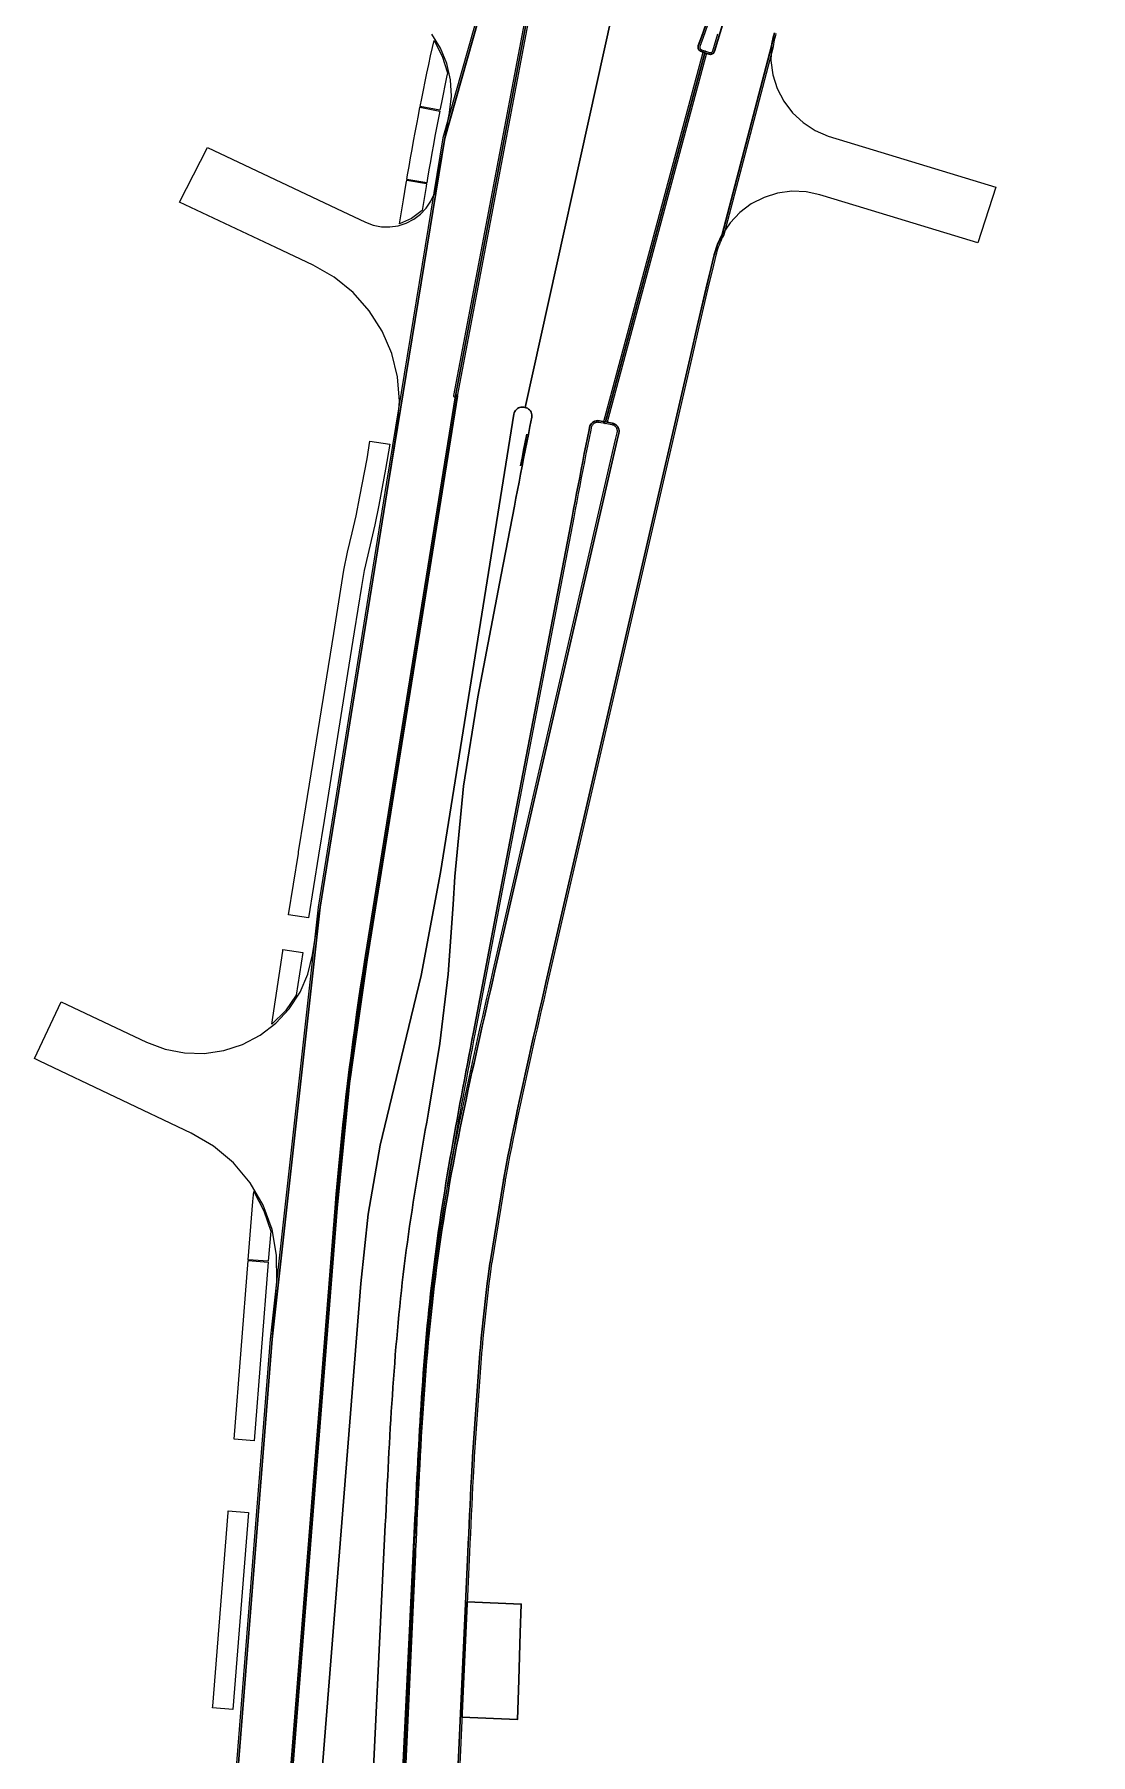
# Model space of a CAD drawing. Header units: metres. Extents: x 105145 to 106173, y 111785 to 118130.
# Drawn here: x 105808.9 to 105935, y 114345.5 to 114551 of the extents above; entities that cross this region are included whole.
import ezdxf

# ---------------------------------------------------------------- set-up
doc = ezdxf.new("R2010")
doc.units = ezdxf.units.M
for name, color, linetype, lineweight in [('10-PAV-BOCACALLE', 9, 'CONTINUOUS', 13), ('10-PAV-CALZADA-BRT', 12, 'CONTINUOUS', 30), ('10-PAV-CALZADA-MIXTA', 8, 'CONTINUOUS', 30), ('10-PAV-CICLORUTA', 76, 'CONTINUOUS', 18), ('10-PAV-PARADERO', 30, 'CONTINUOUS', 30), ('10-PAV-SARDINEL', 252, 'CONTINUOUS', 13)]:
    doc.layers.add(name, color=color, linetype=linetype, lineweight=lineweight)

msp = doc.modelspace()

# ---------------------------------------------------------------- linework, layer by layer
at = {"layer": '10-PAV-BOCACALLE'}
msp.add_lwpolyline([(105870.668, 114583.7658), (105857.8906, 114538.636), (105858.0775, 114539.6381), (105858.2675, 114540.6405), (105858.458, 114541.6267), (105858.4659, 114541.6677), (105858.676, 114543.6314), (105858.5613, 114545.6031), (105858.1246, 114547.5292), (105857.378, 114549.3575), (105856.3416, 114551.0387)], dxfattribs=at)
for points in [[(105923.6766, 114532.7759), (105921.5306, 114526.1115), (105906.9901, 114530.5383), (105902.6745, 114531.8521), (105901.0097, 114532.2074), (105899.3088, 114532.2753), (105897.621, 114532.0536), (105895.9953, 114531.5489), (105894.4788, 114530.7758), (105893.1153, 114529.7567), (105891.9444, 114528.521), (105891.0001, 114527.1047), (105896.8962, 114549.5992), (105896.83, 114547.8837), (105897.0583, 114546.1822), (105897.5742, 114544.5447), (105898.3626, 114543.0197), (105899.4002, 114541.652), (105900.6565, 114540.4819), (105902.0944, 114539.5439), (105903.6715, 114538.8657), (105909.0287, 114537.2348), (105923.6766, 114532.7759)], [(105826.2331, 114530.9905), (105829.5445, 114537.4999), (105844.9707, 114530.2019), (105848.4097, 114528.5749), (105849.3505, 114528.2228), (105850.3369, 114528.0327), (105851.3412, 114528.0097), (105852.3352, 114528.1546), (105853.2911, 114528.4634), (105854.1822, 114528.9272), (105854.9833, 114529.5333), (105855.6721, 114530.2645), (105856.2293, 114531.1004), (105856.6392, 114532.0175), (105856.8903, 114532.9901), (105857.8907, 114538.6363), (105851.1609, 114497.4894), (105852.2571, 114504.3237), (105852.4842, 114507.2095), (105852.2459, 114510.0945), (105851.5481, 114512.9039), (105850.409, 114515.5651), (105848.858, 114518.0094), (105846.9353, 114520.1734), (105844.6906, 114522.0012), (105842.1819, 114523.4455), (105837.6965, 114525.5675), (105826.2331, 114530.9905)], [(105808.8934, 114428.6719), (105812.0776, 114435.4631), (105812.7607, 114435.1383), (105822.2785, 114430.6181), (105824.4878, 114429.789), (105826.8051, 114429.3427), (105829.1643, 114429.292), (105831.4986, 114429.6382), (105833.7415, 114430.3716), (105835.8294, 114431.4713), (105837.703, 114432.9061), (105839.3089, 114434.6351), (105840.6017, 114436.6093), (105841.5444, 114438.7726), (105842.1105, 114441.0635), (105843.0214, 114446.7429), (105837.2827, 114395.1502), (105837.8347, 114402.0963), (105837.8133, 114405.1954), (105837.2607, 114408.2448), (105836.1931, 114411.1543), (105834.6424, 114413.8375), (105832.6543, 114416.2149), (105830.2879, 114418.2161), (105827.6133, 114419.7817), (105809.5592, 114428.356), (105808.8934, 114428.6719)]]:
    msp.add_lwpolyline(points, close=True, dxfattribs=at)
at = {"layer": '10-PAV-CALZADA-BRT'}
for points in [[(105934.9833, 114683.2341), (105888.5253, 114550.6999), (105888.1525, 114549.6367), (105888.1324, 114549.5608), (105888.1245, 114549.4828), (105888.1289, 114549.4044), (105888.1454, 114549.3277), (105888.1738, 114549.2546), (105888.2133, 114549.1868), (105888.2629, 114549.126), (105888.3214, 114549.0737), (105888.3873, 114549.0312), (105888.4591, 114548.9995), (105888.9379, 114548.8318), (105877.0834, 114504.7237), (105876.3247, 114504.8603), (105876.1535, 114504.8761), (105875.982, 114504.8623), (105875.8155, 114504.8194), (105875.6588, 114504.7486), (105875.5166, 114504.6519), (105875.393, 114504.5324), (105875.2917, 114504.3934), (105875.2157, 114504.2391), (105875.1673, 114504.0741), (105875.1053, 114503.7665), (105874.9165, 114502.8231), (105874.7289, 114501.8789), (105874.5427, 114500.9339), (105874.3575, 114499.9881), (105874.1735, 114499.0433), (105873.9899, 114498.0959), (105873.8071, 114497.1477), (105873.6247, 114496.1989), (105873.4425, 114495.2497), (105873.2607, 114494.2997), (105873.0787, 114493.3493), (105864.7132, 114449.6225), (105861.3089, 114431.8285), (105861.1271, 114430.8785), (105860.9457, 114429.9289), (105860.7645, 114428.9799), (105860.5839, 114428.0311), (105860.4041, 114427.0829), (105860.2249, 114426.1351), (105860.0463, 114425.1857), (105859.8691, 114424.2383), (105859.6931, 114423.2911), (105859.5185, 114422.3443), (105859.3453, 114421.3977), (105859.1737, 114420.4513), (105859.0039, 114419.5049), (105858.8359, 114418.5589), (105858.6701, 114417.6131), (105858.5063, 114416.6675), (105858.3451, 114415.7217), (105858.1861, 114414.7763), (105858.0297, 114413.8309), (105857.8761, 114412.8857), (105857.7253, 114411.9403), (105857.5775, 114410.9951), (105857.4327, 114410.0499), (105857.2913, 114409.1047), (105857.1533, 114408.1595), (105857.0189, 114407.2145), (105856.8881, 114406.2693), (105856.7611, 114405.3243), (105856.6379, 114404.3791), (105856.5191, 114403.4339), (105856.4043, 114402.4887), (105856.2939, 114401.5431), (105856.1875, 114400.5963), (105856.0851, 114399.6487), (105855.9865, 114398.7003), (105855.8917, 114397.7509), (105855.8005, 114396.8005), (105855.7125, 114395.8495), (105855.6281, 114394.8975), (105855.5467, 114393.9449), (105855.4683, 114392.9913), (105855.3929, 114392.0371), (105855.3201, 114391.0821), (105855.2501, 114390.1263), (105855.1827, 114389.1701), (105855.1173, 114388.2131), (105855.0543, 114387.2553), (105854.9935, 114386.2969), (105854.9345, 114385.3379), (105854.8773, 114384.3783), (105854.8217, 114383.4181), (105854.7677, 114382.4573), (105854.7151, 114381.4959), (105854.6637, 114380.5339), (105854.6133, 114379.5713), (105854.5641, 114378.6097), (105854.5157, 114377.6457), (105854.4679, 114376.6811), (105854.4205, 114375.7161), (105854.3737, 114374.7505), (105854.3271, 114373.7845), (105854.2805, 114372.8179), (105852.4043, 114333.8111)], [(105839.2615, 114337.9989), (105845.0483, 114410.8199), (105846.5286, 114425.6879), (105848.6005, 114440.4851), (105859.3951, 114507.7833), (105859.3967, 114507.805), (105859.3944, 114507.8267), (105859.3885, 114507.8476), (105859.3789, 114507.8672), (105859.3662, 114507.8849), (105859.3505, 114507.9001), (105859.3325, 114507.9123), (105859.3126, 114507.9212), (105859.2915, 114507.9265), (105859.2721, 114507.9282), (105859.2527, 114507.9268), (105859.2337, 114507.9225), (105859.2156, 114507.9152), (105859.1989, 114507.9053), (105859.1839, 114507.8929), (105859.171, 114507.8783), (105859.1605, 114507.8619), (105859.1527, 114507.8441), (105868.5159, 114557.1944)], [(105877.882, 114553.4374), (105867.4649, 114506.4551), (105867.3083, 114506.4833), (105867.1502, 114506.499), (105866.9917, 114506.4894), (105866.8367, 114506.4548), (105866.6891, 114506.3962), (105866.5526, 114506.3149), (105866.4308, 114506.213), (105866.3266, 114506.0931), (105866.2427, 114505.9583), (105866.1812, 114505.8118), (105866.1437, 114505.6575), (105857.3611, 114450.9039), (105855.0531, 114438.5942), (105852.1011, 114426.4229), (105850.1746, 114418.3144), (105848.7538, 114410.1023), (105847.8441, 114401.8179), (105842.7505, 114337.7215)], [(105848.9083, 114333.9793), (105850.7845, 114372.9861), (105850.8311, 114373.9527), (105850.8777, 114374.9193), (105850.9247, 114375.8859), (105850.9721, 114376.8525), (105851.0199, 114377.8191), (105851.0685, 114378.7855), (105851.1181, 114379.7521), (105851.1685, 114380.7185), (105851.2203, 114381.6849), (105851.2731, 114382.6511), (105851.3273, 114383.6173), (105851.3833, 114384.5835), (105851.4409, 114385.5495), (105851.5003, 114386.5153), (105851.5617, 114387.4811), (105851.6251, 114388.4469), (105851.6909, 114389.4123), (105851.7593, 114390.3777), (105851.8299, 114391.3429), (105851.9033, 114392.3077), (105851.9797, 114393.2725), (105852.0589, 114394.2369), (105852.1413, 114395.2013), (105852.2267, 114396.1653), (105852.3159, 114397.1289), (105852.4083, 114398.0921), (105852.5045, 114399.0551), (105852.6045, 114400.0177), (105852.7085, 114400.9797), (105852.8165, 114401.9415), (105852.9289, 114402.9027), (105853.0455, 114403.8633), (105853.1663, 114404.8235), (105853.2913, 114405.7831), (105853.4201, 114406.7423), (105853.5527, 114407.7009), (105853.6891, 114408.6589), (105853.8289, 114409.6165), (105853.9721, 114410.5737), (105854.1185, 114411.5303), (105854.2681, 114412.4863), (105854.4205, 114413.4421), (105854.5757, 114414.3973), (105854.7337, 114415.3521), (105854.8941, 114416.3063), (105855.0569, 114417.2603), (105855.2221, 114418.2139), (105855.3893, 114419.1671), (105855.5583, 114420.1199), (105855.7293, 114421.0725), (105855.9019, 114422.0247), (105855.9443, 114422.2561), (105857.3035, 114430.4841), (105858.2835, 114438.7659), (105858.8823, 114447.0839), (105859.077, 114450.4212), (105860.1371, 114461.2057), (105861.8495, 114471.9061), (105864.6343, 114486.4621), (105866.2035, 114494.6647), (105866.3853, 114495.6153), (105866.5675, 114496.5663), (105866.7499, 114497.5177), (105866.9331, 114498.4695), (105867.1167, 114499.4219), (105867.3013, 114500.3747), (105867.4873, 114501.3295), (105867.6739, 114502.2833), (105867.8621, 114503.2373), (105868.0515, 114504.1915), (105868.2683, 114505.2747), (105868.287, 114505.4324), (105868.2805, 114505.5912), (105868.2489, 114505.7468), (105868.1931, 114505.8956), (105868.1144, 114506.0336), (105868.0149, 114506.1574), (105867.897, 114506.2639), (105867.7638, 114506.3503), (105867.6185, 114506.4146), (105867.4649, 114506.4551), (105877.882, 114553.4373)]]:
    msp.add_lwpolyline(points, dxfattribs=at)
at = {"layer": '10-PAV-CALZADA-MIXTA'}
for points in [[(105832.8197, 114338.9897), (105837.2827, 114395.1502), (105843.0214, 114446.7429), (105851.1609, 114497.4894), (105857.8907, 114538.6363), (105870.668, 114583.7658)], [(105852.7175, 114333.3033), (105854.3719, 114369.3989), (105854.3973, 114369.9529), (105854.4489, 114371.0807), (105854.5009, 114372.2085), (105854.5533, 114373.3363), (105854.6063, 114374.4641), (105854.6601, 114375.5919), (105854.7151, 114376.7195), (105854.7713, 114377.8471), (105854.8289, 114378.9747), (105854.8883, 114380.1021), (105854.9495, 114381.2295), (105855.0129, 114382.3567), (105855.0785, 114383.4839), (105855.1469, 114384.6109), (105855.2179, 114385.7377), (105855.2917, 114386.8643), (105855.3689, 114387.9907), (105855.4495, 114389.1169), (105855.5337, 114390.2427), (105855.6215, 114391.3683), (105855.7135, 114392.4937), (105855.8097, 114393.6185), (105855.9103, 114394.7431), (105856.0155, 114395.8671), (105856.1257, 114396.9909), (105856.2409, 114398.1141), (105856.3613, 114399.2365), (105856.4873, 114400.3585), (105856.6189, 114401.4799), (105856.7565, 114402.6005), (105856.9001, 114403.7203), (105857.0501, 114404.8395), (105857.2065, 114405.9575), (105857.3691, 114407.0749), (105857.5379, 114408.1911), (105857.7125, 114409.3065), (105857.8929, 114410.4211), (105858.0787, 114411.5347), (105858.2697, 114412.6475), (105858.4657, 114413.7593), (105858.6665, 114414.8705), (105858.8719, 114415.9807), (105859.0817, 114417.0901), (105859.2955, 114418.1985), (105859.5135, 114419.3063), (105859.7351, 114420.4135), (105859.9603, 114421.5197), (105860.1889, 114422.6255), (105860.4205, 114423.7305), (105860.6549, 114424.8349), (105860.8923, 114425.9387), (105861.1319, 114427.0419), (105861.3739, 114428.1447), (105861.6179, 114429.2471), (105861.8639, 114430.3491), (105862.1115, 114431.4507), (105862.3605, 114432.5519), (105862.6109, 114433.6527), (105862.8621, 114434.7535), (105863.1143, 114435.8539), (105863.3671, 114436.9543), (105863.6203, 114438.0547), (105863.8735, 114439.1549), (105878.4783, 114502.562), (105878.6653, 114503.3739), (105878.6887, 114503.5339), (105878.686, 114503.6956), (105878.6573, 114503.8548), (105878.6033, 114504.0072), (105878.5255, 114504.149), (105878.4258, 114504.2763), (105878.3069, 114504.386), (105878.1718, 114504.475), (105878.0242, 114504.5411), (105877.8679, 114504.5825), (105877.0834, 114504.7237), (105888.9379, 114548.8318), (105889.4303, 114548.6593), (105889.5089, 114548.6387), (105889.5899, 114548.6312), (105889.6709, 114548.6369), (105889.75, 114548.6556), (105889.825, 114548.6869), (105889.894, 114548.7299), (105889.955, 114548.7835), (105890.0066, 114548.8463), (105890.0473, 114548.9167), (105890.0761, 114548.9927), (105894.3659, 114563.2154)], [(105868.5217, 114557.2237), (105859.1483, 114507.8229), (105848.4295, 114440.997), (105848.3537, 114440.5247), (105846.2805, 114425.7176), (105844.7991, 114410.8397), (105839.0501, 114338.4945)], [(105897.2291, 114551.1927), (105896.8962, 114549.5992), (105891.0001, 114527.1047), (105890.4463, 114525.9205), (105890.0517, 114524.6741), (105888.0159, 114516.1251), (105887.245, 114512.7783), (105869.9641, 114437.7523), (105869.7111, 114436.6531), (105869.4585, 114435.5551), (105869.2065, 114434.4581), (105868.9553, 114433.3623), (105868.7053, 114432.2673), (105868.4559, 114431.1697), (105868.2085, 114430.0759), (105867.9629, 114428.9831), (105867.7191, 114427.8909), (105867.4775, 114426.7995), (105867.2381, 114425.7087), (105867.0013, 114424.6185), (105866.7671, 114423.5291), (105866.5359, 114422.4403), (105866.3077, 114421.3519), (105866.0829, 114420.2641), (105865.8615, 114419.1767), (105865.6439, 114418.0897), (105865.4303, 114417.0033), (105865.2207, 114415.9171), (105864.9335, 114414.3989), (105864.8849, 114414.1017), (105863.2861, 114404.3063), (105863.2769, 114404.2499), (105863.0971, 114402.9077), (105862.9579, 114401.8223), (105862.8243, 114400.7349), (105862.6965, 114399.6457), (105862.5741, 114398.5545), (105862.4567, 114397.4617), (105862.3445, 114396.3673), (105862.2371, 114395.2711), (105862.1343, 114394.1733), (105862.0749, 114393.5089), (105862.0721, 114393.4709), (105861.2031, 114381.1003), (105861.1883, 114380.8903), (105861.0705, 114378.6509), (105861.0133, 114377.5321), (105860.9575, 114376.4121), (105860.9031, 114375.2937), (105860.8495, 114374.1707), (105860.7965, 114373.0465), (105860.7443, 114371.9209), (105860.6925, 114370.7943), (105860.6407, 114369.6667), (105858.9609, 114333.0169)]]:
    msp.add_lwpolyline(points, dxfattribs=at)
at = {"layer": '10-PAV-CICLORUTA'}
for points in [[(105858.2113, 114546.4237), (105858.1011, 114545.9069), (105857.8903, 114544.8975), (105857.6839, 114543.8889), (105857.4817, 114542.8807), (105857.2997, 114541.9559), (105854.9449, 114542.4191), (105855.1277, 114543.3483), (105855.3317, 114544.3655), (105855.5399, 114545.3835), (105855.7529, 114546.4025), (105855.9705, 114547.4225), (105856.1929, 114548.4433), (105856.4205, 114549.4647), (105856.6101, 114550.2959), (105857.5839, 114548.4315), (105858.2113, 114546.4237)], [(105857.2805, 114541.8577), (105857.0889, 114540.8661), (105856.8981, 114539.8599), (105856.7107, 114538.8545), (105856.5265, 114537.8497), (105856.3455, 114536.8459), (105856.1671, 114535.8431), (105855.9915, 114534.8411), (105855.8183, 114533.8401), (105855.7245, 114533.2915), (105853.3589, 114533.6957), (105853.4531, 114534.2469), (105853.6271, 114535.2529), (105853.8037, 114536.2603), (105853.9831, 114537.2691), (105854.1653, 114538.2793), (105854.3507, 114539.2907), (105854.5395, 114540.3033), (105854.7317, 114541.3171), (105854.9255, 114542.3211), (105857.2805, 114541.8577)], [(105855.7077, 114533.1929), (105855.6475, 114532.8401), (105855.1655, 114529.9881), (105853.9287, 114529.0068), (105852.4731, 114528.3953), (105852.9443, 114531.2375), (105853.1119, 114532.2391), (105853.2815, 114533.2423), (105853.3421, 114533.5971), (105855.7077, 114533.1929)], [(105842.8057, 114452.9767), (105841.6041, 114445.4859), (105839.2345, 114445.8659), (105840.4043, 114453.1595), (105840.4361, 114453.3569), (105841.1011, 114457.5039), (105844.6243, 114479.4681), (105845.8395, 114487.0177), (105846.2593, 114489.1548), (105846.8268, 114491.4962), (105847.2983, 114493.5185), (105847.759, 114495.8324), (105848.6091, 114500.2961), (105848.9385, 114502.4447), (105851.3091, 114502.0643), (105850.8239, 114499.0697), (105849.9978, 114494.7662), (105849.5144, 114492.4331), (105848.2718, 114486.9875), (105847.9557, 114485.0835), (105847.0859, 114479.6611), (105846.2876, 114474.6843), (105843.4709, 114457.1239), (105842.8057, 114452.9767)], [(105840.9391, 114441.3387), (105840.1611, 114436.2369), (105838.8489, 114434.3855), (105837.2511, 114432.7743), (105838.5381, 114441.5215), (105838.5697, 114441.7189), (105840.9391, 114441.3387)], [(105837.1043, 114408.0549), (105836.8185, 114404.4573), (105834.4261, 114404.6475), (105834.9801, 114411.6201), (105835.0765, 114412.8091), (105836.2639, 114410.506), (105837.1043, 114408.0549)], [(105836.8105, 114404.3577), (105835.1153, 114383.0249), (105832.7229, 114383.2151), (105834.4181, 114404.5477), (105836.8105, 114404.3577)], [(105834.4341, 114374.4519), (105832.5653, 114350.9361), (105830.1729, 114351.1263), (105830.1887, 114351.3257), (105832.0257, 114374.4427), (105832.0415, 114374.6421), (105834.4341, 114374.4519)]]:
    msp.add_lwpolyline(points, close=True, dxfattribs=at)
at = {"layer": '10-PAV-PARADERO'}
msp.add_lwpolyline([(105859.93, 114350.0054), (105860.5695, 114363.8), (105867.0049, 114363.5092), (105866.8929, 114360.0973), (105866.7077, 114354.4599), (105866.6281, 114352.0352), (105866.5519, 114349.7152), (105859.93, 114350.0054)], close=True, dxfattribs=at)
at = {"layer": '10-PAV-SARDINEL'}
for points in [[(105930.1116, 114668.7315), (105888.714, 114550.6337), (105888.3433, 114549.5766), (105888.3318, 114549.536), (105888.3261, 114549.4996), (105888.3248, 114549.4639), (105888.328, 114549.4272), (105888.3353, 114549.3924), (105888.3469, 114549.3582), (105888.3627, 114549.3254), (105888.3821, 114549.2951), (105888.4055, 114549.2667), (105888.4311, 114549.2424), (105888.4607, 114549.2205), (105888.4918, 114549.2027), (105888.5307, 114549.1864), (105888.5307, 114549.1864), (105889.0052, 114549.0202), (105888.9714, 114549.0289), (105888.9366, 114549.0315), (105888.9018, 114549.0281), (105888.8682, 114549.0187), (105888.8367, 114549.0036), (105888.8083, 114548.9833), (105888.7839, 114548.9583), (105888.7642, 114548.9295), (105888.7498, 114548.8977), (105888.4591, 114548.9995), (105888.4034, 114549.0229), (105888.351, 114549.0528), (105888.3025, 114549.0888), (105888.2587, 114549.1304), (105888.2203, 114549.1769), (105888.1877, 114549.2278), (105888.1615, 114549.2822), (105888.1421, 114549.3394), (105888.1297, 114549.3985), (105888.1245, 114549.4586), (105888.1266, 114549.519), (105888.136, 114549.5786), (105888.1525, 114549.6367), (105888.5253, 114550.6999), (105934.9833, 114683.2341)], [(105832.6203, 114339.0055), (105837.0833, 114395.166), (105837.0839, 114395.1723), (105842.8226, 114446.765), (105842.8239, 114446.7746), (105850.9635, 114497.5214), (105857.6935, 114538.6698), (105857.6983, 114538.6908), (105870.4756, 114583.8203)], [(105870.668, 114583.7658), (105857.8907, 114538.6363), (105851.1609, 114497.4894), (105843.0214, 114446.7429), (105837.2827, 114395.1502), (105832.8197, 114338.9897)], [(105839.0501, 114338.4945), (105844.7991, 114410.8397), (105844.9344, 114412.4956), (105845.077, 114414.1508), (105845.227, 114415.8054), (105845.3842, 114417.4594), (105845.5488, 114419.1126), (105845.7208, 114420.765), (105845.9, 114422.4167), (105846.0866, 114424.0676), (105846.2805, 114425.7176), (105846.4816, 114427.3668), (105846.6901, 114429.0151), (105846.9059, 114430.6624), (105847.129, 114432.3087), (105847.3594, 114433.954), (105847.597, 114435.5983), (105847.842, 114437.2416), (105848.0942, 114438.8837), (105848.3537, 114440.5247), (105848.4295, 114440.997), (105859.1483, 114507.8229), (105868.5217, 114557.2237)], [(105868.7166, 114557.1778), (105859.3455, 114507.7891), (105848.627, 114440.9653), (105848.5512, 114440.4933), (105848.2918, 114438.8529), (105848.0398, 114437.2117), (105847.7949, 114435.5693), (105847.5574, 114433.9259), (105847.3272, 114432.2815), (105847.1042, 114430.636), (105846.8885, 114428.9896), (105846.6802, 114427.3422), (105846.4791, 114425.6939), (105846.2853, 114424.0447), (105846.0988, 114422.3947), (105845.9197, 114420.7439), (105845.7479, 114419.0924), (105845.5833, 114417.44), (105845.4261, 114415.787), (105845.2763, 114414.1333), (105845.1337, 114412.4789), (105844.9985, 114410.8237), (105839.2495, 114338.4787)], [(105868.5159, 114557.1944), (105859.1527, 114507.8441), (105859.1483, 114507.8229), (105859.1483, 114507.8229), (105859.1194, 114507.647), (105859.0843, 114507.6562), (105859.0527, 114507.6709), (105859.0241, 114507.6909), (105858.9995, 114507.7155), (105858.9795, 114507.7441), (105858.9648, 114507.7757), (105858.9557, 114507.8094), (105858.9527, 114507.8441), (105858.956, 114507.8801), (105868.3196, 114557.2325)], [(105852.5177, 114333.3125), (105854.1721, 114369.4081), (105854.1975, 114369.9621), (105854.2491, 114371.0899), (105854.3011, 114372.2178), (105854.3535, 114373.3457), (105854.4065, 114374.4736), (105854.4603, 114375.6015), (105854.5153, 114376.7294), (105854.5716, 114377.8572), (105854.6292, 114378.9851), (105854.6886, 114380.1128), (105854.7498, 114381.2405), (105854.8132, 114382.3681), (105854.8789, 114383.4958), (105854.9473, 114384.6233), (105855.0183, 114385.7506), (105855.0922, 114386.8777), (105855.1694, 114388.0047), (105855.2501, 114389.1315), (105855.3343, 114390.258), (105855.4222, 114391.3843), (105855.5142, 114392.5104), (105855.6105, 114393.6359), (105855.7112, 114394.7613), (105855.8165, 114395.8862), (105855.9267, 114397.0109), (105856.042, 114398.135), (105856.1625, 114399.2583), (105856.2886, 114400.3813), (105856.4204, 114401.5038), (105856.5581, 114402.6254), (105856.7018, 114403.7463), (105856.852, 114404.8667), (105857.0085, 114405.9858), (105857.1713, 114407.1043), (105857.3402, 114408.2215), (105857.515, 114409.338), (105857.6956, 114410.4536), (105857.8815, 114411.5681), (105858.0727, 114412.6818), (105858.2688, 114413.7945), (105858.4698, 114414.9065), (105858.6753, 114416.0175), (105858.8853, 114417.1277), (105859.0992, 114418.2368), (105859.3174, 114419.3453), (105859.5391, 114420.4531), (105859.7644, 114421.5599), (105859.9931, 114422.6663), (105860.2249, 114423.7718), (105860.4594, 114424.8767), (105860.6969, 114425.981), (105860.9365, 114427.0846), (105861.1786, 114428.1878), (105861.4227, 114429.2905), (105861.6688, 114430.3929), (105861.9164, 114431.4947), (105862.1655, 114432.5962), (105862.4159, 114433.6972), (105862.6672, 114434.7981), (105862.9194, 114435.8987), (105863.1722, 114436.9991), (105863.4254, 114438.0996), (105863.6786, 114439.1998), (105878.2834, 114502.6069), (105878.4697, 114503.4156), (105878.4826, 114503.4857), (105878.4893, 114503.5532), (105878.4903, 114503.6217), (105878.4853, 114503.6903), (105878.4749, 114503.7561), (105878.4583, 114503.8234), (105878.4367, 114503.887), (105878.4094, 114503.9493), (105878.3768, 114504.0095), (105878.3389, 114504.0669), (105878.2968, 114504.1202), (105878.2505, 114504.1696), (105878.1995, 114504.2154), (105878.1453, 114504.2564), (105878.0878, 114504.2926), (105878.027, 114504.324), (105877.9638, 114504.3501), (105877.8987, 114504.3706), (105877.8283, 114504.3865), (105877.048, 114504.5269), (105877.016, 114504.5354), (105876.9859, 114504.5491), (105876.9585, 114504.5675), (105876.9345, 114504.5902), (105876.9145, 114504.6166), (105876.8992, 114504.6459), (105876.8889, 114504.6773), (105876.8839, 114504.71), (105876.8844, 114504.7431), (105876.8903, 114504.7756), (105888.7448, 114548.8837), (105888.7559, 114548.9146), (105888.7719, 114548.9433), (105888.7924, 114548.969), (105888.8168, 114548.991), (105888.8445, 114549.0087), (105888.8748, 114549.0216), (105888.9067, 114549.0294), (105888.9395, 114549.0318), (105888.9722, 114549.0289), (105889.004, 114549.0206), (105889.4912, 114548.8499), (105889.5329, 114548.8382), (105889.5694, 114548.8327), (105889.6075, 114548.8318), (105889.6447, 114548.8356), (105889.6813, 114548.8441), (105889.7164, 114548.857), (105889.7491, 114548.8739), (105889.7807, 114548.8956), (105889.8086, 114548.9204), (105889.8328, 114548.9481), (105889.8541, 114548.9797), (105889.8709, 114549.0129), (105889.8855, 114549.0537), (105890.4754, 114551.087)], [(105890.6673, 114551.031), (105890.0761, 114548.9927), (105890.0551, 114548.9338), (105890.0268, 114548.878), (105889.9918, 114548.8261), (105889.9507, 114548.7791), (105889.9039, 114548.7375), (105889.8524, 114548.7021), (105889.7968, 114548.6734), (105889.7381, 114548.6519), (105889.6771, 114548.6378), (105889.6149, 114548.6315), (105889.5524, 114548.633), (105889.4905, 114548.6423), (105889.4303, 114548.6593), (105888.9379, 114548.8318), (105877.0834, 114504.7237), (105877.8679, 114504.5825), (105877.951, 114504.5638), (105878.0323, 114504.5382), (105878.111, 114504.5057), (105878.1867, 114504.4666), (105878.2588, 114504.4213), (105878.3268, 114504.3699), (105878.3902, 114504.313), (105878.4485, 114504.2509), (105878.5012, 114504.184), (105878.5482, 114504.1129), (105878.5889, 114504.0381), (105878.623, 114503.9601), (105878.6504, 114503.8794), (105878.6709, 114503.7967), (105878.6842, 114503.7126), (105878.6903, 114503.6276), (105878.6892, 114503.5424), (105878.6809, 114503.4577), (105878.6653, 114503.3739), (105878.4783, 114502.562), (105863.8735, 114439.1549), (105863.6203, 114438.0547), (105863.3671, 114436.9543), (105863.1143, 114435.8539), (105862.8621, 114434.7535), (105862.6109, 114433.6527), (105862.3605, 114432.5519), (105862.1115, 114431.4507), (105861.8639, 114430.3491), (105861.6179, 114429.2471), (105861.3739, 114428.1447), (105861.1319, 114427.0419), (105860.8923, 114425.9387), (105860.6549, 114424.8349), (105860.4205, 114423.7305), (105860.1889, 114422.6255), (105859.9603, 114421.5197), (105859.7351, 114420.4135), (105859.5135, 114419.3063), (105859.2955, 114418.1985), (105859.0817, 114417.0901), (105858.8719, 114415.9807), (105858.6665, 114414.8705), (105858.4657, 114413.7593), (105858.2697, 114412.6475), (105858.0787, 114411.5347), (105857.8929, 114410.4211), (105857.7125, 114409.3065), (105857.5379, 114408.1911), (105857.3691, 114407.0749), (105857.2065, 114405.9575), (105857.0501, 114404.8395), (105856.9001, 114403.7203), (105856.7565, 114402.6005), (105856.6189, 114401.4799), (105856.4873, 114400.3585), (105856.3613, 114399.2365), (105856.2409, 114398.1141), (105856.1257, 114396.9909), (105856.0155, 114395.8671), (105855.9103, 114394.7431), (105855.8097, 114393.6185), (105855.7135, 114392.4937), (105855.6215, 114391.3683), (105855.5337, 114390.2427), (105855.4495, 114389.1169), (105855.3689, 114387.9907), (105855.2917, 114386.8643), (105855.2179, 114385.7377), (105855.1469, 114384.6109), (105855.0785, 114383.4839), (105855.0129, 114382.3567), (105854.9495, 114381.2295), (105854.8883, 114380.1021), (105854.8289, 114378.9747), (105854.7713, 114377.8471), (105854.7151, 114376.7195), (105854.6601, 114375.5919), (105854.6063, 114374.4641), (105854.5533, 114373.3363), (105854.5009, 114372.2085), (105854.4489, 114371.0807), (105854.3973, 114369.9529), (105854.3719, 114369.3989), (105852.7175, 114333.3033)], [(105858.9609, 114333.0169), (105860.6407, 114369.6667), (105860.6925, 114370.7943), (105860.7443, 114371.9209), (105860.7965, 114373.0465), (105860.8495, 114374.1707), (105860.9031, 114375.2937), (105860.9575, 114376.4121), (105861.0133, 114377.5321), (105861.0705, 114378.6509), (105861.1883, 114380.8903), (105861.2031, 114381.1003), (105862.0721, 114393.4709), (105862.0749, 114393.5089), (105862.1343, 114394.1733), (105862.2371, 114395.2711), (105862.3445, 114396.3673), (105862.4567, 114397.4617), (105862.5741, 114398.5545), (105862.6965, 114399.6457), (105862.8243, 114400.7349), (105862.9579, 114401.8223), (105863.0971, 114402.9077), (105863.2769, 114404.2499), (105863.2861, 114404.3063), (105864.8849, 114414.1017), (105864.9073, 114414.2506), (105864.9335, 114414.3989), (105865.2207, 114415.9171), (105865.4303, 114417.0033), (105865.6439, 114418.0897), (105865.8615, 114419.1767), (105866.0829, 114420.2641), (105866.3077, 114421.3519), (105866.5359, 114422.4403), (105866.7671, 114423.5291), (105867.0013, 114424.6185), (105867.2381, 114425.7087), (105867.4775, 114426.7995), (105867.7191, 114427.8909), (105867.9629, 114428.9831), (105868.2085, 114430.0759), (105868.4559, 114431.1697), (105868.7053, 114432.2673), (105868.9553, 114433.3623), (105869.2065, 114434.4581), (105869.4585, 114435.5551), (105869.7111, 114436.6531), (105869.9641, 114437.7523), (105887.245, 114512.7783), (105888.0159, 114516.1251), (105888.4129, 114517.8373), (105888.815, 114519.5483), (105889.2222, 114521.2581), (105889.6344, 114522.9667), (105890.0517, 114524.6741), (105890.1175, 114524.9273), (105890.1899, 114525.1788), (105890.2689, 114525.4282), (105890.3544, 114525.6755), (105890.4463, 114525.9205), (105890.5446, 114526.1629), (105890.6492, 114526.4028), (105890.76, 114526.6398), (105890.877, 114526.8738), (105891.0001, 114527.1047), (105896.8962, 114549.5992), (105896.9336, 114549.8682), (105896.9782, 114550.1361), (105897.0302, 114550.4027), (105897.0893, 114550.6678), (105897.1556, 114550.9312), (105897.2291, 114551.1927)], [(105897.4211, 114551.1367), (105897.3488, 114550.8794), (105897.2835, 114550.6196), (105897.2259, 114550.3616), (105897.1747, 114550.0985), (105897.1312, 114549.8371), (105897.0943, 114549.5717), (105897.0932, 114549.5645), (105897.0897, 114549.5485), (105891.1936, 114527.054), (105891.188, 114527.0363), (105891.1766, 114527.0106), (105891.0543, 114526.7812), (105890.9397, 114526.552), (105890.8325, 114526.3228), (105890.8304, 114526.3181), (105890.7287, 114526.0848), (105890.6324, 114525.8473), (105890.5425, 114525.6076), (105890.4596, 114525.3678), (105890.458, 114525.3629), (105890.3813, 114525.1205), (105890.3107, 114524.8756), (105890.2456, 114524.6248), (105889.8288, 114522.9195), (105889.4167, 114521.2115), (105889.0097, 114519.5023), (105888.6077, 114517.7918), (105888.2108, 114516.0801), (105887.4399, 114512.7334), (105870.159, 114437.7074), (105869.906, 114436.6083), (105869.6534, 114435.5103), (105869.4014, 114434.4134), (105869.1503, 114433.3177), (105868.9003, 114432.2229), (105868.651, 114431.1255), (105868.4036, 114430.0319), (105868.1581, 114428.9394), (105867.9144, 114427.8475), (105867.6729, 114426.7565), (105867.4335, 114425.666), (105867.1968, 114424.5763), (105866.9627, 114423.4874), (105866.7316, 114422.3991), (105866.5035, 114421.3112), (105866.2789, 114420.2239), (105866.0576, 114419.1371), (105865.8401, 114418.0508), (105865.6266, 114416.9651), (105865.4172, 114415.8796), (105865.1303, 114414.3629), (105865.1047, 114414.2183), (105865.0825, 114414.0707), (105863.4835, 114404.2741), (105863.4746, 114404.2194), (105863.2954, 114402.8817), (105863.1564, 114401.7974), (105863.0229, 114400.7111), (105862.8952, 114399.6229), (105862.773, 114398.5329), (105862.6557, 114397.4408), (105862.5435, 114396.3474), (105862.4362, 114395.2521), (105862.3335, 114394.1551), (105862.2743, 114393.4927), (105862.2716, 114393.4566), (105861.4026, 114381.0863), (105861.3878, 114380.8768), (105861.2702, 114378.6406), (105861.2131, 114377.522), (105861.1573, 114376.4023), (105861.1029, 114375.2841), (105861.0493, 114374.1613), (105860.9963, 114373.0372), (105860.9441, 114371.9117), (105860.8923, 114370.7851), (105860.8405, 114369.6575), (105859.1607, 114333.0077)], [(105839.2495, 114338.4787), (105844.9985, 114410.8237), (105845.1337, 114412.4789), (105845.2763, 114414.1333), (105845.4261, 114415.787), (105845.5833, 114417.44), (105845.7479, 114419.0924), (105845.9197, 114420.7439), (105846.0988, 114422.3947), (105846.2853, 114424.0447), (105846.4791, 114425.6939), (105846.6802, 114427.3422), (105846.8885, 114428.9896), (105847.1042, 114430.636), (105847.3272, 114432.2815), (105847.5574, 114433.9259), (105847.7949, 114435.5693), (105848.0398, 114437.2117), (105848.2918, 114438.8529), (105848.5512, 114440.4933), (105848.627, 114440.9653), (105859.3455, 114507.7891), (105859.3641, 114507.887), (105859.3662, 114507.8849), (105859.3789, 114507.8672), (105859.3885, 114507.8476), (105859.3944, 114507.8267), (105859.3967, 114507.805), (105859.3951, 114507.7833), (105848.6005, 114440.4851), (105848.3412, 114438.8452), (105848.0891, 114437.2042), (105847.8443, 114435.562), (105847.6068, 114433.9188), (105847.3766, 114432.2746), (105847.1537, 114430.6293), (105846.938, 114428.9831), (105846.7297, 114427.336), (105846.5286, 114425.6879), (105846.3349, 114424.039), (105846.1485, 114422.3892), (105845.9693, 114420.7386), (105845.7975, 114419.0872), (105845.633, 114417.4351), (105845.4759, 114415.7823), (105845.326, 114414.1288), (105845.1835, 114412.4747), (105845.0483, 114410.8199), (105839.2615, 114337.9989)], [(105852.4043, 114333.8111), (105854.2805, 114372.8179), (105854.3271, 114373.7845), (105854.3737, 114374.7505), (105854.4205, 114375.7161), (105854.4679, 114376.6811), (105854.5157, 114377.6457), (105854.5641, 114378.6097), (105854.6133, 114379.5713), (105854.6637, 114380.5339), (105854.7151, 114381.4959), (105854.7677, 114382.4573), (105854.8217, 114383.4181), (105854.8773, 114384.3783), (105854.9345, 114385.3379), (105854.9935, 114386.2969), (105855.0543, 114387.2553), (105855.1173, 114388.2131), (105855.1827, 114389.1701), (105855.2501, 114390.1263), (105855.3201, 114391.0821), (105855.3929, 114392.0371), (105855.4683, 114392.9913), (105855.5467, 114393.9449), (105855.6281, 114394.8975), (105855.7125, 114395.8495), (105855.8005, 114396.8005), (105855.8917, 114397.7509), (105855.9865, 114398.7003), (105856.0851, 114399.6487), (105856.1875, 114400.5963), (105856.2939, 114401.5431), (105856.4043, 114402.4887), (105856.5191, 114403.4339), (105856.6379, 114404.3791), (105856.7611, 114405.3243), (105856.8881, 114406.2693), (105857.0189, 114407.2145), (105857.1533, 114408.1595), (105857.2913, 114409.1047), (105857.4327, 114410.0499), (105857.5775, 114410.9951), (105857.7253, 114411.9403), (105857.8761, 114412.8857), (105858.0297, 114413.8309), (105858.1861, 114414.7763), (105858.3451, 114415.7217), (105858.5063, 114416.6675), (105858.6701, 114417.6131), (105858.8359, 114418.5589), (105859.0039, 114419.5049), (105859.1737, 114420.4513), (105859.3453, 114421.3977), (105859.5185, 114422.3443), (105859.6931, 114423.2911), (105859.8691, 114424.2383), (105860.0463, 114425.1857), (105860.2249, 114426.1351), (105860.4041, 114427.0829), (105860.5839, 114428.0311), (105860.7645, 114428.9799), (105860.9457, 114429.9289), (105861.1271, 114430.8785), (105861.3089, 114431.8285), (105864.7132, 114449.6225), (105873.0787, 114493.3493), (105873.2607, 114494.2997), (105873.4425, 114495.2497), (105873.6247, 114496.1989), (105873.8071, 114497.1477), (105873.9899, 114498.0959), (105874.1735, 114499.0433), (105874.3575, 114499.9881), (105874.5427, 114500.9339), (105874.7289, 114501.8789), (105874.9165, 114502.8231), (105875.1053, 114503.7665), (105875.1673, 114504.0741), (105875.188, 114504.1576), (105875.2157, 114504.2391), (105875.2504, 114504.3179), (105875.2917, 114504.3934), (105875.3393, 114504.4651), (105875.393, 114504.5324), (105875.4522, 114504.5948), (105875.5166, 114504.6519), (105875.5856, 114504.7033), (105875.6588, 114504.7486), (105875.7356, 114504.7874), (105875.8155, 114504.8194), (105875.8979, 114504.8444), (105875.982, 114504.8623), (105876.0675, 114504.8729), (105876.1535, 114504.8761), (105876.2394, 114504.8719), (105876.3247, 114504.8603), (105876.8873, 114504.759), (105876.8841, 114504.7278), (105876.8859, 114504.6965), (105876.8926, 114504.6658), (105876.9039, 114504.6366), (105876.9197, 114504.6095), (105876.9396, 114504.5852), (105876.963, 114504.5643), (105876.9894, 114504.5474), (105877.0181, 114504.5348), (105877.0484, 114504.5268), (105877.0484, 114504.5268), (105876.2951, 114504.6624), (105876.2211, 114504.6725), (105876.1523, 114504.6759), (105876.0834, 114504.6733), (105876.0147, 114504.6648), (105875.9484, 114504.6507), (105875.8821, 114504.6306), (105875.8175, 114504.6047), (105875.7568, 114504.574), (105875.6983, 114504.5378), (105875.6425, 114504.4962), (105875.5918, 114504.4513), (105875.5433, 114504.4002), (105875.5012, 114504.3474), (105875.4675, 114504.2972), (105875.4587, 114504.2826), (105875.4296, 114504.2286), (105875.4026, 114504.1674), (105875.3798, 114504.1004), (105875.3628, 114504.0318), (105875.3014, 114503.7272), (105875.1127, 114502.784), (105874.9251, 114501.8401), (105874.739, 114500.8954), (105874.5538, 114499.9498), (105874.3698, 114499.0052), (105874.1863, 114498.0579), (105874.0035, 114497.1099), (105873.8211, 114496.1612), (105873.6389, 114495.2121), (105873.4571, 114494.2621), (105873.2751, 114493.3117), (105864.9096, 114449.5849), (105861.5053, 114431.7909), (105861.3235, 114430.841), (105861.1422, 114429.8914), (105860.961, 114428.9425), (105860.7804, 114427.9938), (105860.6006, 114427.0457), (105860.4215, 114426.098), (105860.2429, 114425.1488), (105860.0657, 114424.2017), (105859.8898, 114423.2547), (105859.7152, 114422.3082), (105859.5421, 114421.3619), (105859.3706, 114420.4158), (105859.2008, 114419.4698), (105859.0329, 114418.5242), (105858.8672, 114417.5788), (105858.7035, 114416.6337), (105858.5423, 114415.6883), (105858.3833, 114414.7434), (105858.2271, 114413.7986), (105858.0736, 114412.8539), (105857.9229, 114411.9091), (105857.7752, 114410.9645), (105857.6969, 114410.4534), (105857.515, 114409.338), (105857.3402, 114408.2215), (105857.1713, 114407.1043), (105857.0085, 114405.9858), (105856.852, 114404.8667), (105856.7018, 114403.7463), (105856.5581, 114402.6254), (105856.4204, 114401.5038), (105856.2886, 114400.3813), (105856.1625, 114399.2583), (105856.042, 114398.135), (105855.9267, 114397.0109), (105855.8165, 114395.8862), (105855.7112, 114394.7613), (105855.6105, 114393.6359), (105855.5142, 114392.5104), (105855.4222, 114391.3843), (105855.3343, 114390.258), (105855.2501, 114389.1315), (105855.1694, 114388.0047), (105855.0922, 114386.8777), (105855.0183, 114385.7506), (105854.9473, 114384.6233), (105854.8789, 114383.4958), (105854.8132, 114382.3681), (105854.7498, 114381.2405), (105854.6886, 114380.1128), (105854.6292, 114378.9851), (105854.5716, 114377.8572), (105854.5153, 114376.7294), (105854.4603, 114375.6015), (105854.4065, 114374.4736), (105854.3535, 114373.3457), (105854.3011, 114372.2178), (105854.2491, 114371.0899), (105854.1975, 114369.9621), (105854.1721, 114369.4081), (105852.5177, 114333.3125)]]:
    msp.add_lwpolyline(points, dxfattribs=at)
for points in [[(105889.1271, 114548.7655), (105877.2809, 114504.6882), (105877.0834, 114504.7237), (105888.9379, 114548.8318), (105889.1271, 114548.7655)], [(105867.6659, 114503.2761), (105866.9204, 114499.4599), (105867.105, 114500.4128), (105867.291, 114501.3678), (105867.4777, 114502.3219), (105867.6659, 114503.2761)]]:
    msp.add_lwpolyline(points, close=True, dxfattribs=at)

doc.saveas('drawing.dxf')
